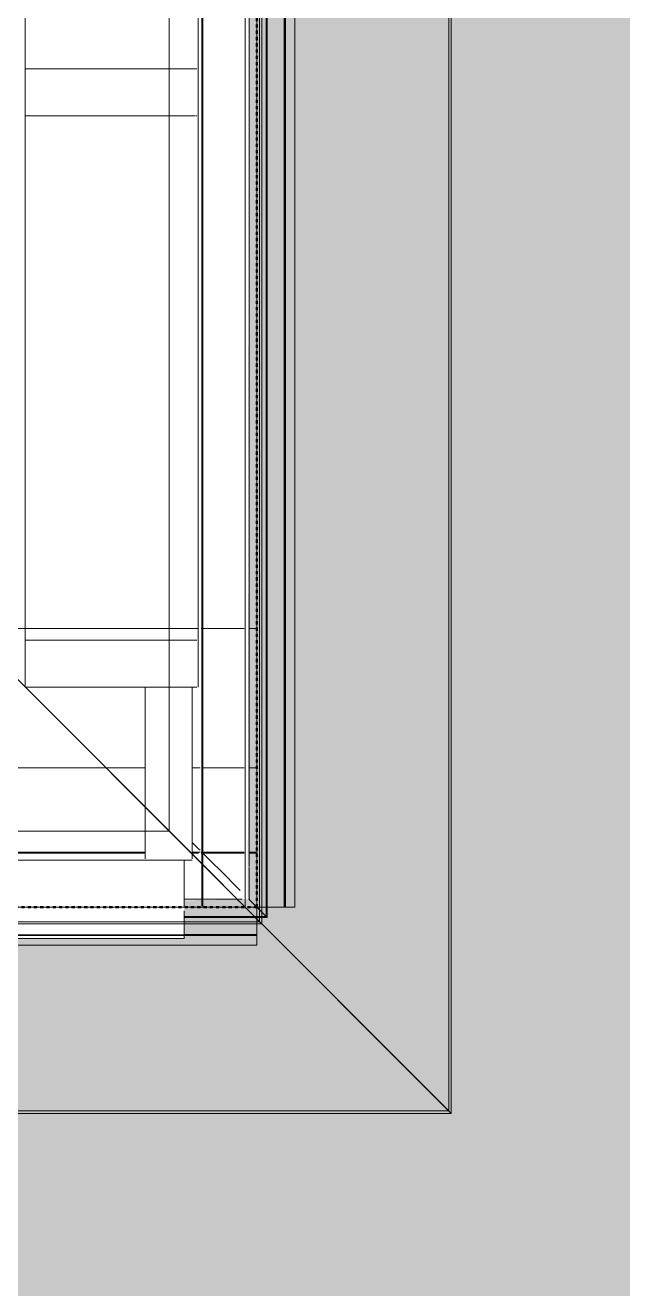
# Model space of a CAD drawing. Header units: inches. Extents: x -4218 to -1830, y 9757 to 12359.
# Drawn here: x -2074.93 to -2055.9, y 9968.04 to 10008.26 of the extents above; entities that cross this region are included whole.
import ezdxf

# ---------------------------------------------------------------- set-up
doc = ezdxf.new("R2010")
doc.units = ezdxf.units.IN
doc.header["$MEASUREMENT"] = 0
doc.linetypes.add('Dash 1_16_', pattern=[0.125, 0.0625, -0.0625])
for name, color, linetype, lineweight in [('A-CLNG-1', 13, 'Continuous', 9), ('A-FLOR-PATT-1', 9, 'Continuous', 9), ('A-GLAZ-CWMG', 51, 'Continuous', 9), ('A-WALL-1', 113, 'Continuous', 9), ('C-PROP-LINE-1', 91, 'Dash 1_16_', 50)]:
    doc.layers.add(name, color=color, linetype=linetype, lineweight=lineweight)

# ---------------------------------------------------------------- blocks, each defined once
blk = doc.blocks.new('Basic Wall _ EXT - FIBER CEMENT - LARGE - 1hr - ___-2505167-BACKGROUND - ROOF PLAN')
at = {"layer": 'A-WALL-1'}
for p, q in [((-2067.256, 10851.389), (-2067.256, 9980.189)), ((-2067.256, 9980.189), (-2067.256, 10851.389)), ((-2067.225, 9980.189), (-2067.225, 10851.389)), ((-2067.225, 9980.189), (-2067.225, 10851.389)), ((-2069.299, 9989.064), (-2069.299, 10089.578)), ((-2069.267, 9989.064), (-2069.267, 10089.578)), ((-2069.299, 10089.202), (-2069.299, 9984.627)), ((-2069.267, 9989.064), (-2069.267, 10089.202)), ((-2069.299, 9984.627), (-2069.299, 9989.064)), ((-2069.267, 9984.627), (-2069.267, 9989.064)), ((-2069.267, 9984.627), (-2069.267, 9989.064)), ((-2069.299, 9984.627), (-2069.299, 9981.939)), ((-2069.299, 9981.939), (-2069.299, 9984.627)), ((-2069.267, 9981.939), (-2069.267, 9984.627)), ((-2069.267, 9981.939), (-2069.267, 9984.627)), ((-2069.267, 9981.908), (-2068.416, 9981.057)), ((-2068.416, 9981.057), (-2069.267, 9981.908)), ((-2068.413, 9981.054), (-2068.254, 9980.895)), ((-2068.254, 9980.895), (-2068.413, 9981.054)), ((-2068.254, 9980.895), (-2068.201, 9980.842)), ((-2068.201, 9980.842), (-2068.254, 9980.895)), ((-2068.201, 9980.842), (-2068.142, 9980.782)), ((-2068.142, 9980.782), (-2068.201, 9980.842)), ((-2068.142, 9980.782), (-2068.079, 9980.719)), ((-2068.079, 9980.719), (-2068.142, 9980.782)), ((-2067.804, 9980.444), (-2067.549, 9980.189)), ((-2067.549, 9980.189), (-2067.804, 9980.444)), ((-2067.549, 9980.189), (-2067.395, 9980.035)), ((-2067.395, 9980.035), (-2067.549, 9980.189)), ((-2067.395, 9980.035), (-2067.256, 9979.897)), ((-2067.225, 9979.865), (-2067.395, 9980.035)), ((-2067.256, 9980.189), (-2067.256, 9979.897)), ((-2067.256, 9979.897), (-2067.256, 9980.189)), ((-2067.225, 9979.865), (-2067.225, 9980.189)), ((-2067.225, 9979.865), (-2067.225, 9980.189))]:
    blk.add_line(p, q, dxfattribs=at)
blk = doc.blocks.new('Basic Wall _ EXT - FIBER CEMENT - LARGE - 1hr - ___-2162460-BACKGROUND - ROOF PLAN')
at = {"layer": 'A-WALL-1'}
for p, q in [((-2066.681, 9980.189), (-2066.681, 10851.389)), ((-2066.674, 9980.189), (-2066.674, 10851.389)), ((-2066.674, 9980.189), (-2066.674, 10851.389)), ((-2066.657, 9980.189), (-2066.657, 10851.389)), ((-2066.642, 9980.189), (-2066.642, 10851.389)), ((-2066.642, 9980.189), (-2066.642, 10851.389)), ((-2066.339, 10851.389), (-2066.339, 9980.189)), ((-2069.299, 10849.639), (-2069.299, 9989.064)), ((-2069.299, 9981.939), (-2069.299, 10849.639)), ((-2069.267, 9981.939), (-2069.267, 10849.639)), ((-2069.267, 9989.064), (-2069.267, 10849.639)), ((-2069.299, 9989.064), (-2069.299, 9981.939)), ((-2069.267, 9981.939), (-2069.267, 9989.064)), ((-2069.299, 9981.908), (-2069.299, 9981.595)), ((-2069.299, 9981.595), (-2069.299, 9981.908)), ((-2069.267, 9981.564), (-2069.267, 9981.908)), ((-2069.267, 9981.564), (-2069.267, 9981.908)), ((-2069.299, 9981.564), (-2069.299, 9980.467)), ((-2069.299, 9980.467), (-2069.299, 9981.564)), ((-2069.267, 9980.467), (-2069.267, 9981.533)), ((-2069.267, 9980.467), (-2069.267, 9981.533)), ((-2069.299, 9980.467), (-2069.299, 9980.407)), ((-2069.299, 9980.407), (-2069.299, 9980.467)), ((-2069.299, 9980.407), (-2069.299, 9980.344)), ((-2069.299, 9980.344), (-2069.299, 9980.407)), ((-2069.299, 9980.344), (-2069.299, 9980.282)), ((-2069.299, 9980.282), (-2069.299, 9980.344)), ((-2069.299, 9980.282), (-2069.299, 9980.225)), ((-2069.299, 9980.225), (-2069.299, 9980.282)), ((-2069.267, 9980.407), (-2069.267, 9980.467)), ((-2069.267, 9980.407), (-2069.267, 9980.467)), ((-2069.267, 9980.344), (-2069.267, 9980.407)), ((-2069.267, 9980.344), (-2069.267, 9980.407)), ((-2069.267, 9980.282), (-2069.267, 9980.344)), ((-2069.267, 9980.282), (-2069.267, 9980.344)), ((-2069.267, 9980.225), (-2069.267, 9980.282)), ((-2069.267, 9980.225), (-2069.267, 9980.282)), ((-2069.267, 9980.189), (-2069.299, 9980.189)), ((-2069.267, 9980.189), (-2067.924, 9980.189)), ((-2067.924, 9980.189), (-2069.267, 9980.189)), ((-2067.804, 9980.189), (-2067.549, 9980.189)), ((-2067.549, 9980.189), (-2067.804, 9980.189)), ((-2067.549, 9980.189), (-2067.395, 9980.189)), ((-2067.395, 9980.189), (-2067.549, 9980.189)), ((-2067.395, 9980.189), (-2066.674, 9980.189)), ((-2066.642, 9980.189), (-2067.395, 9980.189)), ((-2066.657, 9980.189), (-2066.681, 9980.189)), ((-2066.642, 9980.189), (-2066.385, 9980.189)), ((-2066.505, 9980.189), (-2066.642, 9980.189)), ((-2066.642, 9980.189), (-2066.529, 9980.189)), ((-2066.361, 9980.189), (-2066.642, 9980.189)), ((-2066.529, 9980.189), (-2066.397, 9980.189)), ((-2066.417, 9980.189), (-2066.505, 9980.189)), ((-2066.393, 9980.189), (-2066.417, 9980.189)), ((-2066.397, 9980.189), (-2066.373, 9980.189)), ((-2066.382, 9980.189), (-2066.393, 9980.189)), ((-2066.385, 9980.189), (-2066.382, 9980.189)), ((-2066.373, 9980.189), (-2066.34, 9980.189)), ((-2066.34, 9980.189), (-2066.361, 9980.189))]:
    blk.add_line(p, q, dxfattribs=at)
blk = doc.blocks.new('Basic Wall _ EXT - FIBER CEMENT - SMALL - 1hr - ___-2145934-BACKGROUND - ROOF PLAN')
at = {"layer": 'A-WALL-1'}
for p, q in [((-2061.439, 10857.875), (-2061.439, 9973.704)), ((-2061.439, 9973.704), (-2061.439, 10857.875)), ((-2061.36, 9973.625), (-2061.36, 10857.953)), ((-2061.36, 9973.625), (-2061.36, 10857.953)), ((-2067.462, 9979.727), (-2067.462, 10851.851)), ((-2067.395, 9979.66), (-2067.395, 10851.918)), ((-2067.92, 9989.064), (-2067.92, 10851.389)), ((-2067.92, 9989.064), (-2067.92, 10851.389)), ((-2067.92, 9989.064), (-2067.92, 10851.389)), ((-2070.347, 9982.613), (-2070.347, 10848.966)), ((-2070.347, 9982.616), (-2070.347, 10848.961)), ((-2061.36, 9973.625), (-2076.801, 9989.066)), ((-2076.793, 9989.059), (-2061.439, 9973.704)), ((-2067.92, 9980.189), (-2067.92, 9989.064)), ((-2067.92, 9980.189), (-2067.92, 9989.064)), ((-2067.92, 9980.189), (-2067.92, 9989.064)), ((-2069.522, 9981.787), (-2069.462, 9981.728)), ((-2068.254, 9980.52), (-2069.358, 9981.624)), ((-2069.319, 9981.585), (-2069.307, 9981.573)), ((-2069.307, 9981.573), (-2068.203, 9980.468)), ((-2067.837, 9980.102), (-2067.841, 9980.107)), ((-2067.824, 9980.09), (-2067.837, 9980.102)), ((-2067.804, 9980.069), (-2067.824, 9980.09)), ((-2067.804, 9980.069), (-2067.462, 9979.727)), ((-2067.395, 9979.66), (-2067.804, 9980.069)), ((-2067.462, 9979.727), (-2067.395, 9979.66))]:
    blk.add_line(p, q, dxfattribs=at)
at = {"layer": 'A-WALL-1', "flags": 128}
for points in [[(-2069.358, 9981.624), (-2069.407, 9981.673), (-2069.463, 9981.729), (-2069.522, 9981.787)], [(-2067.959, 9980.225), (-2068.016, 9980.282), (-2068.079, 9980.344), (-2068.142, 9980.407), (-2068.201, 9980.467), (-2068.254, 9980.52)], [(-2068.203, 9980.468), (-2068.167, 9980.432), (-2068.126, 9980.391), (-2068.083, 9980.348), (-2068.04, 9980.306), (-2068.001, 9980.266), (-2067.967, 9980.233), (-2067.941, 9980.207), (-2067.925, 9980.191), (-2067.92, 9980.185)], [(-2067.841, 9980.107), (-2067.849, 9980.115), (-2067.873, 9980.138), (-2067.91, 9980.176), (-2067.959, 9980.225)], [(-2067.92, 9980.185), (-2067.914, 9980.18), (-2067.898, 9980.163), (-2067.871, 9980.136)]]:
    blk.add_lwpolyline(points, dxfattribs=at)
blk = doc.blocks.new('Basic Wall _ EXT - FIBER CEMENT - LARGE - ___-2505169-BACKGROUND - ROOF PLAN')
at = {"layer": 'A-WALL-1'}
for p, q in [((-2069.611, 9981.939), (-2069.522, 9981.939)), ((-2069.522, 9981.939), (-2069.611, 9981.939)), ((-2069.522, 9981.908), (-2069.605, 9981.908)), ((-2069.522, 9981.908), (-2069.605, 9981.908)), ((-2069.522, 9981.939), (-2069.463, 9981.939)), ((-2069.463, 9981.939), (-2069.522, 9981.939)), ((-2069.463, 9981.908), (-2069.522, 9981.908)), ((-2069.463, 9981.908), (-2069.522, 9981.908)), ((-2069.463, 9981.939), (-2069.407, 9981.939)), ((-2069.407, 9981.939), (-2069.463, 9981.939)), ((-2069.407, 9981.908), (-2069.463, 9981.908)), ((-2069.407, 9981.908), (-2069.463, 9981.908)), ((-2069.358, 9981.939), (-2069.405, 9981.939)), ((-2069.32, 9981.939), (-2069.299, 9981.939)), ((-2069.299, 9981.939), (-2069.32, 9981.939)), ((-2068.416, 9981.057), (-2069.267, 9981.908)), ((-2069.267, 9981.908), (-2068.416, 9981.057)), ((-2068.254, 9980.895), (-2068.413, 9981.054)), ((-2068.413, 9981.054), (-2068.254, 9980.895)), ((-2068.201, 9980.842), (-2068.254, 9980.895)), ((-2068.254, 9980.895), (-2068.201, 9980.842)), ((-2068.142, 9980.782), (-2068.201, 9980.842)), ((-2068.201, 9980.842), (-2068.142, 9980.782)), ((-2068.079, 9980.719), (-2068.142, 9980.782)), ((-2068.142, 9980.782), (-2068.079, 9980.719)), ((-2067.549, 9980.189), (-2067.804, 9980.444)), ((-2067.804, 9980.444), (-2067.549, 9980.189)), ((-2067.549, 9979.897), (-2069.861, 9979.897)), ((-2067.549, 9979.897), (-2069.861, 9979.897)), ((-2069.861, 9979.865), (-2067.549, 9979.865)), ((-2067.549, 9979.865), (-2069.861, 9979.865)), ((-2067.395, 9980.035), (-2067.549, 9980.189)), ((-2067.549, 9980.189), (-2067.395, 9980.035)), ((-2067.395, 9979.897), (-2067.549, 9979.897)), ((-2067.395, 9979.897), (-2067.549, 9979.897)), ((-2067.549, 9979.865), (-2067.395, 9979.865)), ((-2067.395, 9979.865), (-2067.549, 9979.865)), ((-2067.256, 9979.897), (-2067.395, 9980.035)), ((-2067.395, 9980.035), (-2067.225, 9979.865)), ((-2067.256, 9979.897), (-2067.395, 9979.897)), ((-2067.256, 9979.897), (-2067.395, 9979.897)), ((-2067.395, 9979.865), (-2067.225, 9979.865)), ((-2067.225, 9979.865), (-2067.395, 9979.865))]:
    blk.add_line(p, q, dxfattribs=at)
blk = doc.blocks.new('Basic Wall _ EXT - FIBER CEMENT - LARGE - ___-2162463-BACKGROUND - ROOF PLAN')
at = {"layer": 'A-WALL-1'}
for p, q in [((-2087.795, 9981.939), (-2071.111, 9981.939)), ((-2071.111, 9981.939), (-2087.795, 9981.939)), ((-2071.111, 9981.908), (-2087.795, 9981.908)), ((-2071.111, 9981.908), (-2087.795, 9981.908)), ((-2069.611, 9981.939), (-2069.522, 9981.939)), ((-2069.522, 9981.939), (-2069.611, 9981.939)), ((-2069.522, 9981.908), (-2069.605, 9981.908)), ((-2069.522, 9981.908), (-2069.605, 9981.908)), ((-2069.522, 9981.939), (-2069.463, 9981.939)), ((-2069.463, 9981.939), (-2069.522, 9981.939)), ((-2069.463, 9981.908), (-2069.522, 9981.908)), ((-2069.463, 9981.908), (-2069.522, 9981.908)), ((-2069.463, 9981.939), (-2069.407, 9981.939)), ((-2069.407, 9981.939), (-2069.463, 9981.939)), ((-2069.407, 9981.908), (-2069.463, 9981.908)), ((-2069.407, 9981.908), (-2069.463, 9981.908)), ((-2069.405, 9981.939), (-2069.358, 9981.939)), ((-2069.358, 9981.939), (-2069.405, 9981.939)), ((-2068.254, 9981.939), (-2069.32, 9981.939)), ((-2068.254, 9981.908), (-2069.32, 9981.908)), ((-2069.267, 9981.939), (-2068.254, 9981.939)), ((-2068.254, 9981.908), (-2069.267, 9981.908)), ((-2068.254, 9981.939), (-2068.205, 9981.939)), ((-2068.205, 9981.939), (-2068.254, 9981.939)), ((-2068.201, 9981.908), (-2068.254, 9981.908)), ((-2068.201, 9981.908), (-2068.254, 9981.908)), ((-2068.201, 9981.939), (-2068.142, 9981.939)), ((-2068.142, 9981.939), (-2068.201, 9981.939)), ((-2068.142, 9981.908), (-2068.2, 9981.908)), ((-2068.142, 9981.908), (-2068.2, 9981.908)), ((-2068.142, 9981.939), (-2068.079, 9981.939)), ((-2068.079, 9981.939), (-2068.142, 9981.939)), ((-2068.079, 9981.908), (-2068.142, 9981.908)), ((-2068.079, 9981.908), (-2068.142, 9981.908)), ((-2068.079, 9981.939), (-2068.016, 9981.939)), ((-2068.016, 9981.939), (-2068.079, 9981.939)), ((-2068.016, 9981.908), (-2068.079, 9981.908)), ((-2068.016, 9981.908), (-2068.079, 9981.908)), ((-2068.016, 9981.939), (-2067.959, 9981.939)), ((-2067.959, 9981.939), (-2068.016, 9981.939)), ((-2067.959, 9981.908), (-2068.016, 9981.908)), ((-2067.959, 9981.908), (-2068.016, 9981.908)), ((-2067.804, 9981.939), (-2067.549, 9981.939)), ((-2067.549, 9981.939), (-2067.804, 9981.939)), ((-2067.549, 9981.908), (-2067.804, 9981.908)), ((-2067.549, 9981.908), (-2067.804, 9981.908)), ((-2067.549, 9981.939), (-2067.549, 9981.908)), ((-2067.549, 9981.908), (-2067.549, 9981.571)), ((-2067.549, 9980.189), (-2067.549, 9981.908)), ((-2067.549, 9981.571), (-2067.549, 9980.189)), ((-2067.549, 9980.189), (-2067.549, 9979.66)), ((-2067.549, 9979.66), (-2067.549, 9980.189)), ((-2067.549, 9979.66), (-2067.549, 9979.283)), ((-2067.549, 9979.314), (-2067.549, 9979.66)), ((-2067.549, 9979.314), (-2369.311, 9979.314)), ((-2067.549, 9979.283), (-2369.311, 9979.283)), ((-2067.549, 9979.322), (-2069.861, 9979.322)), ((-2067.549, 9979.314), (-2069.861, 9979.314)), ((-2067.549, 9979.298), (-2069.861, 9979.298)), ((-2067.549, 9979.283), (-2069.861, 9979.283)), ((-2067.549, 9979.322), (-2067.549, 9979.298)), ((-2067.549, 9979.283), (-2067.549, 9979.002)), ((-2067.549, 9979.169), (-2067.549, 9979.283)), ((-2067.549, 9979.283), (-2067.549, 9979.146)), ((-2067.549, 9979.026), (-2067.549, 9979.283)), ((-2067.549, 9979.037), (-2067.549, 9979.169)), ((-2067.549, 9979.146), (-2067.549, 9979.058)), ((-2067.549, 9979.058), (-2067.549, 9979.034)), ((-2067.549, 9979.013), (-2067.549, 9979.037)), ((-2067.549, 9979.034), (-2067.549, 9979.026)), ((-2067.549, 9978.98), (-2369.311, 9978.98)), ((-2067.549, 9978.98), (-2067.549, 9979.013)), ((-2067.549, 9979.002), (-2067.549, 9978.98))]:
    blk.add_line(p, q, dxfattribs=at)
blk = doc.blocks.new('Basic Wall _ EXT - FIBER CEMENT - SMALL - ___-2145937-BACKGROUND - ROOF PLAN')
at = {"layer": 'A-WALL-1'}
for p, q in [((-2076.801, 9989.066), (-2061.36, 9973.625)), ((-2061.439, 9973.704), (-2076.793, 9989.059)), ((-2070.347, 9982.613), (-3858.3, 9982.613)), ((-2070.347, 9982.613), (-3858.3, 9982.613)), ((-2069.462, 9981.728), (-2069.522, 9981.787)), ((-2069.407, 9981.673), (-2069.358, 9981.624)), ((-2069.358, 9981.624), (-2068.254, 9980.52)), ((-2069.307, 9981.573), (-2069.319, 9981.585)), ((-2068.203, 9980.468), (-2069.307, 9981.573)), ((-3860.728, 9980.185), (-2067.92, 9980.185)), ((-2067.92, 9980.185), (-3860.728, 9980.185)), ((-2067.92, 9980.185), (-3860.728, 9980.185)), ((-2067.849, 9980.115), (-2067.841, 9980.107)), ((-2067.841, 9980.107), (-2067.837, 9980.102)), ((-2067.837, 9980.102), (-2067.824, 9980.09)), ((-2067.824, 9980.09), (-2067.804, 9980.069)), ((-2067.804, 9980.069), (-2067.395, 9979.66)), ((-2067.462, 9979.727), (-2067.804, 9980.069)), ((-2067.395, 9979.66), (-3861.253, 9979.66)), ((-2067.462, 9979.727), (-3861.186, 9979.727)), ((-2067.395, 9979.66), (-2067.462, 9979.727)), ((-3867.288, 9973.625), (-2061.36, 9973.625)), ((-2061.36, 9973.625), (-3867.288, 9973.625)), ((-2061.439, 9973.704), (-3867.209, 9973.704)), ((-2061.439, 9973.704), (-3867.209, 9973.704))]:
    blk.add_line(p, q, dxfattribs=at)
at = {"layer": 'A-WALL-1', "flags": 128}
for points in [[(-2069.522, 9981.787), (-2069.463, 9981.729), (-2069.407, 9981.673)], [(-2068.254, 9980.52), (-2068.201, 9980.467), (-2068.142, 9980.407), (-2068.079, 9980.344), (-2068.016, 9980.282), (-2067.959, 9980.225), (-2067.91, 9980.176), (-2067.873, 9980.138), (-2067.849, 9980.115)], [(-2067.92, 9980.185), (-2067.925, 9980.191), (-2067.941, 9980.207), (-2067.967, 9980.233), (-2068.001, 9980.266), (-2068.04, 9980.306), (-2068.083, 9980.348), (-2068.126, 9980.391), (-2068.167, 9980.432), (-2068.203, 9980.468)], [(-2067.871, 9980.136), (-2067.898, 9980.163), (-2067.914, 9980.18), (-2067.92, 9980.185)]]:
    blk.add_lwpolyline(points, dxfattribs=at)
blk = doc.blocks.new('Rectangular Mullion - Profile_Polycarbonate_Upper and left-1940140-BACKGROUND - ROOF PLAN')
at = {"layer": 'A-GLAZ-CWMG'}
for p, q in [((-2087.795, 9981.689), (-2071.111, 9981.689)), ((-2069.861, 9981.673), (-2069.861, 9981.624)), ((-2069.861, 9981.624), (-2069.861, 9980.467)), ((-2069.861, 9980.467), (-2069.861, 9980.407)), ((-2069.861, 9980.407), (-2069.861, 9980.344)), ((-2069.861, 9980.344), (-2069.861, 9980.282)), ((-2069.861, 9980.282), (-2069.861, 9980.225)), ((-2069.861, 9980.069), (-2069.861, 9979.66)), ((-2069.861, 9979.66), (-2069.861, 9979.283)), ((-2069.861, 9979.189), (-2174.374, 9979.189)), ((-2069.861, 9979.283), (-2069.861, 9979.189))]:
    blk.add_line(p, q, dxfattribs=at)
blk = doc.blocks.new('Rectangular Mullion - Stud - Vertical-V62-BACKGROUND - ROOF PLAN')
at = {"layer": 'A-GLAZ-CWMG'}
for p, q in [((-1.5, 2.75), (0, 2.75)), ((-1.5, 1.827), (-1.5, 2.711)), ((0, 2.711), (0, 2.563)), ((0, 2.525), (0, -2.75)), ((-1.5, 1.063), (-1.5, 1.827)), ((-1.5, -2.75), (-1.5, 1.06)), ((-0.736, -2.75), (-1.5, -2.75)), ((0, -2.75), (-0.736, -2.75))]:
    blk.add_line(p, q, dxfattribs=at)
blk = doc.blocks.new('Rectangular Mullion - Stud - Vertical-V106-BACKGROUND - ROOF PLAN')
at = {"layer": 'A-GLAZ-CWMG'}
for p, q in [((-1.5, -1.827), (-1.5, 2.75)), ((-1.5, 2.75), (-0.001, 2.75)), ((0, 2.749), (0, -1.827)), ((-1.5, -2.652), (-1.5, -1.827)), ((0, -1.827), (0, -2.652)), ((-1.5, -2.711), (-1.5, -2.653)), ((0, -2.75), (-1.5, -2.75)), ((0, -2.653), (0, -2.711))]:
    blk.add_line(p, q, dxfattribs=at)
blk = doc.blocks.new('Rectangular Mullion - Stud - Base_Head-1769174-BACKGROUND - ROOF PLAN')
at = {"layer": 'A-GLAZ-CWMG'}
for p, q in [((-2074.924, 10025.057), (-2074.924, 10006.873)), ((-2069.424, 10006.873), (-2069.424, 10025.057))]:
    blk.add_line(p, q, dxfattribs=at)
blk = doc.blocks.new('Rectangular Mullion - Stud - Base_Head-V111-BACKGROUND - ROOF PLAN')
at = {"layer": 'A-GLAZ-CWMG'}
for p, q in [((-2074.924, 10005.373), (-2074.924, 9989.064)), ((-2069.424, 9989.064), (-2069.424, 10005.373)), ((-2074.924, 9989.064), (-2074.924, 9989.014)), ((-2074.924, 9989.012), (-2074.924, 9988.689)), ((-2069.424, 9988.689), (-2069.424, 9989.063))]:
    blk.add_line(p, q, dxfattribs=at)
blk = doc.blocks.new('Rectangular Mullion - Stud - Vertical-V113-BACKGROUND - ROOF PLAN')
at = {"layer": 'A-GLAZ-CWMG'}
for p, q in [((0, -1.827), (0, 2.75)), ((0, 2.75), (1.5, 2.75)), ((1.5, 2.75), (1.5, -1.827)), ((0, -2.651), (0, -1.827)), ((1.5, -1.827), (1.5, -2.652)), ((0, -2.711), (0, -2.654)), ((1.5, -2.75), (0, -2.75)), ((1.5, -2.665), (1.5, -2.711))]:
    blk.add_line(p, q, dxfattribs=at)
blk = doc.blocks.new('Family - ___-2835860-BACKGROUND - ROOF PLAN')
at = {"layer": 'C-PROP-LINE-1'}
for q in [(-2067.549, 10851.389), (-2523.724, 9980.189)]:
    blk.add_line((-2067.549, 9980.189), q, dxfattribs=at)
blk = doc.blocks.new('Family - ___-2835932-BACKGROUND - ROOF PLAN')
at = {"layer": 'C-PROP-LINE-1'}
for q in [(-2067.549, 10851.389), (-3860.724, 9980.189)]:
    blk.add_line((-2067.549, 9980.189), q, dxfattribs=at)

msp = doc.modelspace()

# ---------------------------------------------------------------- hatches: boundary and pattern name
at = {"layer": 'A-FLOR-PATT-1'}
h = msp.add_hatch(dxfattribs=at)
h.set_pattern_fill('FP_4', color=256, style=0, pattern_type=2)
h.set_pattern_definition([(0, (0, 0), (15.36, 3.84), [1.267, -10.253, 1.267, -10.253, -61.44]), (0, (0, 0), (15.36, 3.84), [-23.04, 1.267, -21.773, 1.267, -10.253, -26.88]), (0, (0, 0), (15.36, 3.84), [-57.6, 1.267, -6.413, 1.267, -17.933]), (120, (5.76, 1.92), (-11.0055376, 11.3821502), [1.267, -10.253, 1.267, -10.253, -61.44]), (120, (5.76, 1.92), (-11.0055376, 11.3821502), [-23.04, 1.267, -21.773, 1.267, -10.253, -26.88]), (120, (5.76, 1.92), (-11.0055376, 11.3821502), [-57.6, 1.267, -6.413, 1.267, -17.933]), (240, (7.68, 9.6), (-4.3544624, -15.2221502), [1.267, -10.253, 1.267, -10.253, -61.44]), (240, (7.68, 9.6), (-4.3544624, -15.2221502), [-23.04, 1.267, -21.773, 1.267, -10.253, -26.88]), (240, (7.68, 9.6), (-4.3544624, -15.2221502), [-57.6, 1.267, -6.413, 1.267, -17.933])])
h.paths.add_polyline_path([(-2597.219, 9888.189), (-2594.548, 9888.189), (-2594.548, 9889.689), (-2594.501, 9889.684), (-2594.338, 9889.477), (-2594.273, 9888.506), (-2591.823, 9888.506), (-2591.759, 9889.477), (-2591.548, 9889.689), (-2591.548, 9888.189), (-2556.211, 9888.189), (-2556.211, 9889.689), (-2556.164, 9889.684), (-2556.001, 9889.477), (-2555.936, 9888.506), (-2553.487, 9888.506), (-2553.422, 9889.477), (-2553.211, 9889.689), (-2553.211, 9888.189), (-2517.875, 9888.189), (-2517.875, 9889.689), (-2517.828, 9889.684), (-2517.664, 9889.477), (-2517.6, 9888.506), (-2515.15, 9888.506), (-2515.085, 9889.477), (-2514.875, 9889.689), (-2514.875, 9888.189), (-2479.538, 9888.189), (-2479.538, 9889.689), (-2479.491, 9889.684), (-2479.328, 9889.477), (-2479.263, 9888.506), (-2476.813, 9888.506), (-2476.749, 9889.477), (-2476.538, 9889.689), (-2476.538, 9888.189), (-2441.201, 9888.189), (-2441.201, 9889.689), (-2441.154, 9889.684), (-2440.991, 9889.477), (-2440.926, 9888.506), (-2438.476, 9888.506), (-2438.412, 9889.477), (-2438.201, 9889.689), (-2438.201, 9888.189), (-2402.865, 9888.189), (-2402.865, 9889.689), (-2402.817, 9889.684), (-2402.654, 9889.477), (-2402.59, 9888.506), (-2400.14, 9888.506), (-2400.075, 9889.477), (-2399.865, 9889.689), (-2399.865, 9888.189), (-2364.528, 9888.189), (-2364.528, 9889.689), (-2364.481, 9889.684), (-2364.317, 9889.477), (-2364.253, 9888.506), (-2361.803, 9888.506), (-2361.738, 9889.477), (-2361.528, 9889.689), (-2361.528, 9888.189), (-2326.191, 9888.189), (-2326.191, 9889.689), (-2326.144, 9889.684), (-2325.981, 9889.477), (-2325.916, 9888.506), (-2323.466, 9888.506), (-2323.402, 9889.477), (-2323.191, 9889.689), (-2323.191, 9888.189), (-2287.854, 9888.189), (-2287.854, 9889.689), (-2287.807, 9889.684), (-2287.644, 9889.477), (-2287.579, 9888.506), (-2285.129, 9888.506), (-2285.065, 9889.477), (-2284.854, 9889.689), (-2284.854, 9888.189), (-2253.924, 9888.189), (-2253.924, 9926.577), (-2330.136, 9926.593), (-2330.136, 9954.989), (-2369.124, 9954.989), (-2369.124, 9980.439), (-2369.311, 9980.407), (-2369.311, 9975.814), (-2379.311, 9975.814), (-2379.311, 9980.439), (-2407.712, 9980.407), (-2407.712, 9979.814), (-2445.735, 9979.814), (-2445.735, 9980.439), (-2446.112, 9980.407), (-2446.112, 9979.814), (-2484.135, 9979.814), (-2484.135, 9980.439), (-2522.974, 9980.48), (-2522.974, 9982.939), (-2523.724, 9982.939), (-2523.724, 9980.439), (-2632.324, 9980.407), (-2632.324, 9888.506), (-2630.16, 9888.506), (-2630.095, 9889.477), (-2629.885, 9889.689), (-2629.885, 9888.189)], flags=0)
h.paths.add_polyline_path([(-2093.171, 9888.189), (-2057.834, 9888.189), (-2057.834, 9889.689), (-2057.787, 9889.684), (-2057.623, 9889.477), (-2057.559, 9888.506), (-2055.109, 9888.506), (-2055.044, 9889.477), (-2054.834, 9889.689), (-2054.834, 9888.189), (-2019.497, 9888.189), (-2019.497, 9889.689), (-2019.45, 9889.684), (-2019.287, 9889.477), (-2019.222, 9888.506), (-2016.772, 9888.506), (-2016.708, 9889.477), (-2016.497, 9889.689), (-2016.497, 9888.189), (-1981.16, 9888.189), (-1981.16, 9889.689), (-1981.113, 9889.684), (-1980.95, 9889.477), (-1980.885, 9888.506), (-1978.436, 9888.506), (-1978.371, 9889.477), (-1978.16, 9889.689), (-1978.16, 9888.189), (-1944.324, 9888.189), (-1944.324, 9889.689), (-1944.277, 9889.684), (-1944.113, 9889.477), (-1944.049, 9888.506), (-1941.599, 9888.506), (-1941.52, 9889.495), (-1941.324, 9889.744), (-1941.324, 10011.589), (-2067.799, 10011.589), (-2067.841, 9980.439), (-2069.861, 9980.407), (-2069.861, 9979.189), (-2098.699, 9979.146), (-2098.699, 9888.189), (-2096.171, 9888.189), (-2096.171, 9889.689), (-2096.124, 9889.684), (-2095.96, 9889.477), (-2095.896, 9888.506), (-2093.446, 9888.506), (-2093.381, 9889.477), (-2093.171, 9889.689), (-2093.171, 9889.477)], flags=0)
h.paths.add_polyline_path([(-3329.124, 9935.189), (-3329.124, 9980.439), (-3367.712, 9980.407), (-3367.712, 9979.814), (-3405.735, 9979.814), (-3405.735, 9980.439), (-3444.512, 9980.407), (-3444.512, 9979.814), (-3482.535, 9979.814), (-3482.535, 9980.439), (-3549.336, 9980.396), (-3549.336, 9975.814), (-3559.336, 9975.814), (-3559.336, 9980.439), (-3559.712, 9980.397), (-3559.712, 9979.814), (-3597.735, 9979.827), (-3597.735, 9980.439), (-3637.461, 9980.399), (-3637.461, 9979.827), (-3598.286, 9979.827), (-3598.274, 9977.827), (-3597.924, 9977.827), (-3597.924, 9935.189), (-3334.601, 9935.189)], flags=0)
h.paths.add_polyline_path([(-3759.324, 9935.189), (-3711.973, 9935.189), (-3711.973, 9973.089), (-3759.646, 9973.089), (-3759.646, 9979.252), (-3829.324, 9979.252), (-3829.324, 9946.439), (-3830.89, 9946.439), (-3830.888, 9944.939), (-3823.324, 9944.939), (-3823.324, 9946.439), (-3823.277, 9946.434), (-3823.113, 9946.227), (-3823.049, 9945.256), (-3820.599, 9945.256), (-3820.534, 9946.227), (-3820.324, 9946.439), (-3820.324, 9944.939), (-3821.824, 9944.939), (-3821.824, 9944.189), (-3830.886, 9944.189), (-3830.885, 9943.189), (-3759.324, 9943.189)], flags=0)
h.paths.add_polyline_path([(-3673.586, 9979.827), (-3673.586, 9980.439), (-3674.725, 9980.401), (-3674.725, 9979.827)], flags=0)

# ---------------------------------------------------------------- linework, layer by layer
at = {"layer": 'A-CLNG-1'}
for p, q in [((-2067.799, 9981.939), (-2067.799, 10012.778)), ((-2067.799, 9981.685), (-2067.799, 9981.908)), ((-2067.799, 9981.48), (-2067.799, 9981.676)), ((-2067.799, 9980.439), (-2067.799, 9981.457))]:
    msp.add_line(p, q, dxfattribs=at)
at = {"layer": 'A-WALL-1'}
for p, q in [((-2067.549, 10851.389), (-2067.549, 9981.908)), ((-2069.522, 9989.064), (-2076.688, 9989.064)), ((-2069.521, 9989.064), (-2069.463, 9989.064)), ((-2069.462, 9989.064), (-2069.407, 9989.064)), ((-2068.254, 9989.064), (-2069.32, 9989.064)), ((-2069.299, 9981.939), (-2069.299, 9989.064)), ((-2069.267, 9989.064), (-2069.267, 9981.939)), ((-2068.254, 9989.064), (-2068.201, 9989.064)), ((-2068.201, 9989.064), (-2068.142, 9989.064)), ((-2068.141, 9989.064), (-2068.079, 9989.064)), ((-2068.078, 9989.064), (-2068.016, 9989.064)), ((-2068.016, 9989.064), (-2067.959, 9989.064)), ((-2067.804, 9989.064), (-2067.549, 9989.064)), ((-2072.363, 9984.627), (-2076.174, 9984.627)), ((-2071.111, 9984.627), (-2072.359, 9984.627)), ((-2069.522, 9984.627), (-2069.611, 9984.627)), ((-2069.463, 9984.627), (-2069.521, 9984.627)), ((-2069.407, 9984.627), (-2069.463, 9984.627)), ((-2069.358, 9984.627), (-2069.407, 9984.627)), ((-2068.254, 9984.627), (-2069.267, 9984.627)), ((-2068.201, 9984.627), (-2068.254, 9984.627)), ((-2068.142, 9984.627), (-2068.197, 9984.627)), ((-2068.079, 9984.627), (-2068.141, 9984.627)), ((-2068.016, 9984.627), (-2068.078, 9984.627)), ((-2067.959, 9984.627), (-2068.016, 9984.627)), ((-2067.549, 9984.627), (-2067.804, 9984.627)), ((-2069.611, 9982.252), (-2069.522, 9982.162)), ((-2069.522, 9982.162), (-2069.463, 9982.104)), ((-2069.463, 9982.104), (-2069.407, 9982.048)), ((-2069.407, 9982.048), (-2069.358, 9981.999)), ((-2069.299, 9981.595), (-2069.299, 9981.908)), ((-2069.267, 9981.908), (-2069.267, 9981.564)), ((-2068.416, 9981.057), (-2069.267, 9981.908)), ((-2067.549, 9980.189), (-2067.549, 9981.908)), ((-2069.299, 9980.467), (-2069.299, 9981.564)), ((-2069.267, 9981.533), (-2069.267, 9980.467)), ((-2068.254, 9980.895), (-2068.413, 9981.054)), ((-2068.201, 9980.842), (-2068.254, 9980.895)), ((-2068.142, 9980.782), (-2068.201, 9980.842)), ((-2068.079, 9980.719), (-2068.142, 9980.782)), ((-2069.32, 9980.439), (-2069.861, 9980.439)), ((-2069.299, 9980.407), (-2069.299, 9980.467)), ((-2069.299, 9980.344), (-2069.299, 9980.407)), ((-2069.299, 9980.282), (-2069.299, 9980.344)), ((-2069.299, 9980.225), (-2069.299, 9980.282)), ((-2069.267, 9980.467), (-2069.267, 9980.407)), ((-2069.022, 9980.439), (-2069.267, 9980.439)), ((-2069.267, 9980.407), (-2069.267, 9980.344)), ((-2069.267, 9980.344), (-2069.267, 9980.282)), ((-2069.267, 9980.282), (-2069.267, 9980.225)), ((-2068.174, 9980.439), (-2069.021, 9980.439)), ((-2068.079, 9980.439), (-2068.132, 9980.439)), ((-2068.016, 9980.439), (-2068.079, 9980.439)), ((-3860.724, 9980.189), (-2067.924, 9980.189)), ((-2648.111, 9980.189), (-2067.924, 9980.189)), ((-2067.549, 9980.189), (-2067.841, 9980.189))]:
    msp.add_line(p, q, dxfattribs=at)

# ---------------------------------------------------------------- block references
at = {"layer": 'A-GLAZ-CWMG'}
for name in ['Rectangular Mullion - Stud - Base_Head-1769174-BACKGROUND - ROOF PLAN', 'Rectangular Mullion - Stud - Base_Head-V111-BACKGROUND - ROOF PLAN', 'Rectangular Mullion - Profile_Polycarbonate_Upper and left-1940140-BACKGROUND - ROOF PLAN']:
    msp.add_blockref(name, (0, 0), dxfattribs=at)
at = {"layer": 'A-GLAZ-CWMG', "extrusion": (0, 0, -1)}
for name, p, rotation in [('Rectangular Mullion - Stud - Vertical-V113-BACKGROUND - ROOF PLAN', (2072.174, 10006.873), 270.0000000000072), ('Rectangular Mullion - Stud - Vertical-V106-BACKGROUND - ROOF PLAN', (2072.174, 9987.189), 270.0000000000072), ('Rectangular Mullion - Stud - Vertical-V62-BACKGROUND - ROOF PLAN', (2069.611, 9984.439), 180)]:
    msp.add_blockref(name, p, dxfattribs=dict(at, rotation=rotation))
at = {"layer": 'A-WALL-1'}
for name in ['Basic Wall _ EXT - FIBER CEMENT - SMALL - 1hr - ___-2145934-BACKGROUND - ROOF PLAN', 'Basic Wall _ EXT - FIBER CEMENT - LARGE - 1hr - ___-2505167-BACKGROUND - ROOF PLAN', 'Basic Wall _ EXT - FIBER CEMENT - LARGE - 1hr - ___-2162460-BACKGROUND - ROOF PLAN', 'Basic Wall _ EXT - FIBER CEMENT - SMALL - ___-2145937-BACKGROUND - ROOF PLAN', 'Basic Wall _ EXT - FIBER CEMENT - LARGE - ___-2162463-BACKGROUND - ROOF PLAN', 'Basic Wall _ EXT - FIBER CEMENT - LARGE - ___-2505169-BACKGROUND - ROOF PLAN']:
    msp.add_blockref(name, (0, 0), dxfattribs=at)
at = {"layer": 'C-PROP-LINE-1'}
for name in ['Family - ___-2835860-BACKGROUND - ROOF PLAN', 'Family - ___-2835932-BACKGROUND - ROOF PLAN']:
    msp.add_blockref(name, (0, 0), dxfattribs=at)

doc.saveas('drawing.dxf')
